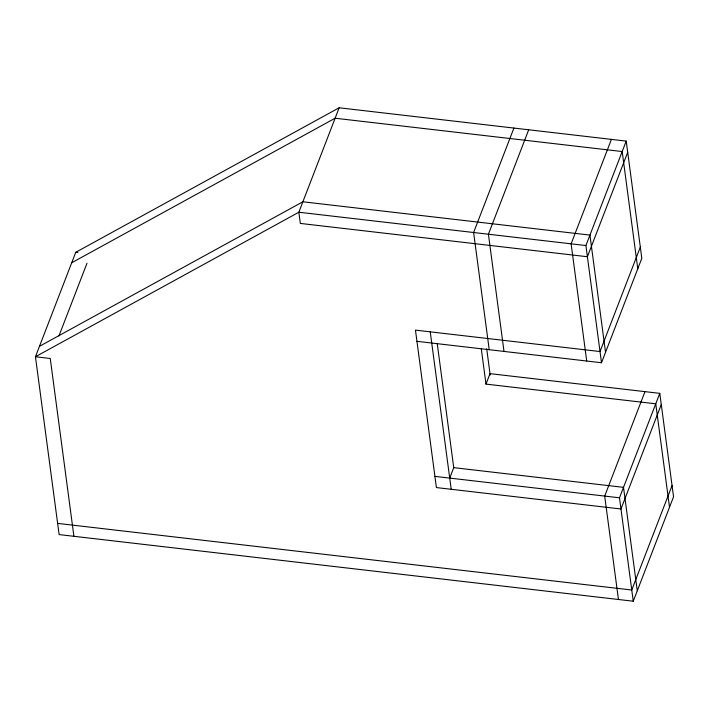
<?xml version="1.0" encoding="UTF-8"?>
<svg xmlns="http://www.w3.org/2000/svg" width="709" height="709" viewBox="0 0 709 709"><rect width="100%" height="100%" fill="white"/><g stroke="black" fill="none" stroke-linecap="round" stroke-linejoin="round"><path stroke-width="1.06" d="M416.945 341.321L601.507 362.742L641.813 258.298L626.215 141.1L339.15 107.786L75.748 252.307L35.45 356.751L59.122 534.586L633.252 601.214L673.55 496.77L659.787 393.353L489.502 373.59M58.936 335.942L86.994 263.243M339.15 107.786L298.844 212.23L300.332 223.424L587.398 256.738L627.704 152.293M513.919 128.063L473.612 232.508L489.219 349.714M528.71 129.782L488.412 234.227L504.01 351.425M449.719 478.096L453.742 467.648L437.231 343.581M669.518 507.219L655.754 403.802L485.984 384.101L490.016 373.652M611.415 139.381L571.117 243.825L586.715 361.023M601.507 362.742L585.909 245.544L626.215 141.1M640.324 247.104L600.018 351.549L415.456 330.128L436.407 487.579L620.978 508.991L661.275 404.547M644.986 391.634L604.688 496.078L618.452 599.495M633.252 601.214L619.489 497.798L659.787 393.353M672.061 485.576L631.754 590.021L57.633 523.393M71.724 262.755L335.118 118.226L622.183 151.54L637.781 268.746M39.482 346.311L302.876 201.781L589.941 235.096L605.539 352.302M585.909 245.544L298.844 212.23L35.45 356.751L50.25 358.47L73.913 536.305M75.748 252.307L77.866 252.555M453.742 467.648L623.512 487.349L637.276 590.774M434.918 476.377L619.489 497.798M486.702 348.766L490.194 375.008M481.314 348.961L485.984 384.101M430.248 331.847L451.208 489.29"/></g></svg>
